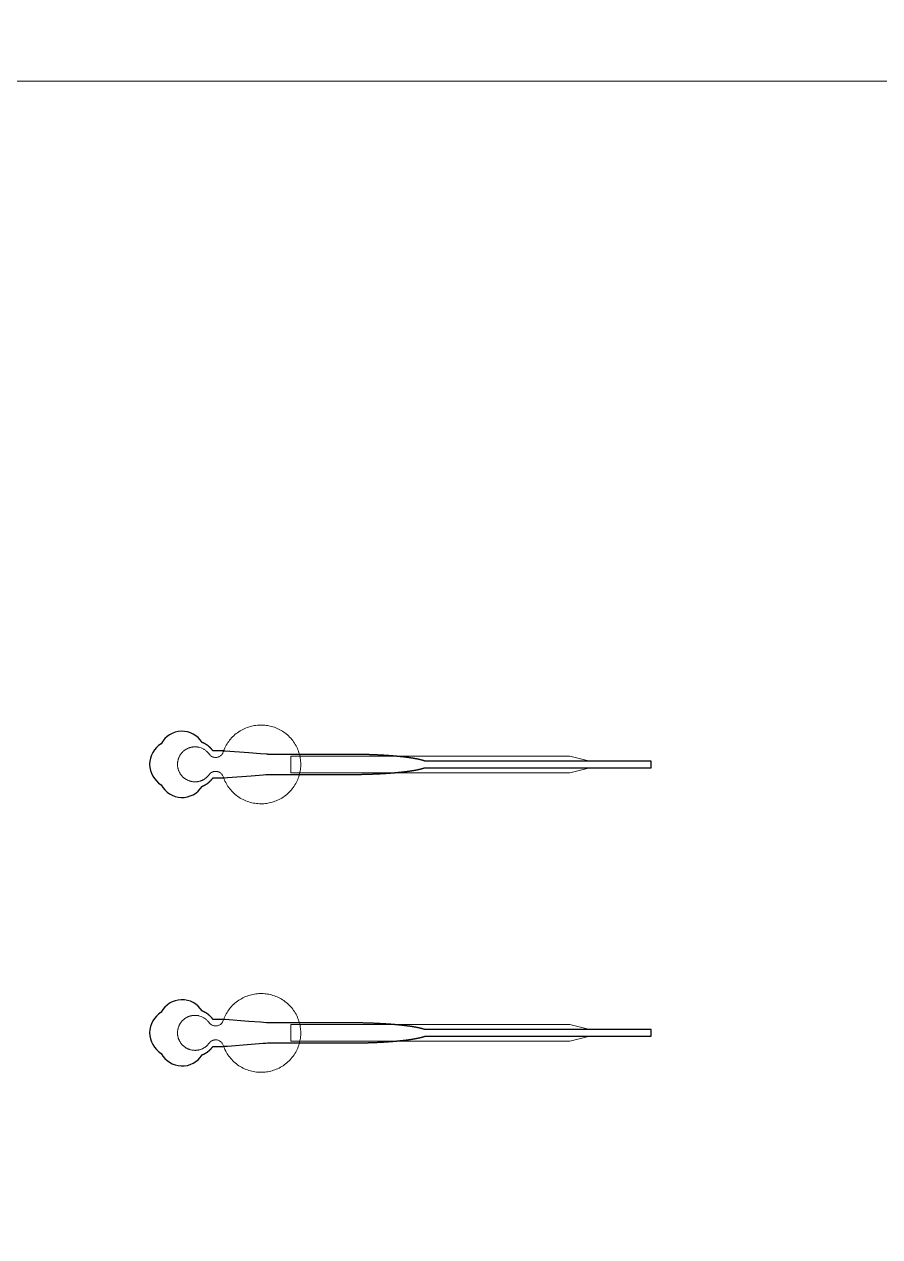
# Model space of a CAD drawing. Header units: inches. Extents: x -52997 to 52003, y -52254 to 52746.
# Drawn here: x -10919 to -4545, y 8292 to 17323 of the extents above; entities that cross this region are included whole.
import ezdxf

# ---------------------------------------------------------------- set-up
doc = ezdxf.new("R2010")
doc.units = ezdxf.units.IN
doc.header["$MEASUREMENT"] = 0
doc.layers.add('1', color=1, linetype='Continuous')
doc.layers.add('2', color=140, linetype='Continuous', lineweight=0)
doc.layers.add('3', color=90, linetype='Continuous', lineweight=0)

msp = doc.modelspace()

# ---------------------------------------------------------------- linework, layer by layer
at = {"layer": '1'}
for points in [[(-16283.4, -47485.7), (0, -47485.7), (16283.4, -47485.7, 5.999107)], [(-16250, -47285.7), (0, -47285.7), (16250, -47285.7, 5.986812)], [(-13685.8, -45485.7), (0, -45485.7), (13685.8, -45485.7, 6.794322)], [(-9594.4, 11646.4), (-9594, 11646.6), (-9593.2, 11646.9), (-9592.4, 11647.2), (-9591.5, 11647.6), (-9590.7, 11647.9), (-9589.8, 11648.2), (-9589, 11648.6), (-9588.1, 11649), (-9587.3, 11649.3), (-9586.4, 11649.7), (-9585.6, 11650.1), (-9584.7, 11650.5), (-9583.8, 11650.9), (-9583, 11651.3), (-9582.1, 11651.7), (-9581.3, 11652.1), (-9580.4, 11652.5), (-9579.6, 11652.9), (-9578.7, 11653.4), (-9577.8, 11653.8), (-9577, 11654.2), (-9576.1, 11654.7), (-9575.3, 11655.1), (-9574.4, 11655.6), (-9573.6, 11656.1), (-9572.7, 11656.5), (-9571.8, 11657), (-9571, 11657.5), (-9570.1, 11658), (-9569.3, 11658.5), (-9568.4, 11659), (-9567.6, 11659.5), (-9566.7, 11660), (-9565.9, 11660.5), (-9565, 11661), (-9564.2, 11661.6), (-9563.3, 11662.1), (-9562.5, 11662.7), (-9561.6, 11663.2), (-9560.8, 11663.8), (-9560, 11664.3), (-9559.1, 11664.9), (-9558.3, 11665.4), (-9557.4, 11666), (-9556.6, 11666.6), (-9555.8, 11667.2), (-9555, 11667.8), (-9554.1, 11668.4), (-9553.3, 11669), (-9552.5, 11669.6), (-9551.7, 11670.2), (-9550.9, 11670.8), (-9550.1, 11671.4), (-9549.2, 11672), (-9548.4, 11672.7), (-9547.6, 11673.3), (-9546.8, 11673.9), (-9546, 11674.6), (-9545.3, 11675.2), (-9544.5, 11675.9), (-9543.7, 11676.5), (-9542.9, 11677.2), (-9542.1, 11677.8), (-9541.4, 11678.5), (-9540.6, 11679.2), (-9539.8, 11679.9), (-9539.1, 11680.5), (-9538.3, 11681.2), (-9537.6, 11681.9), (-9536.8, 11682.6), (-9536.1, 11683.3), (-9535.3, 11684), (-9534.6, 11684.7), (-9533.9, 11685.4), (-9533.1, 11686.1), (-9532.4, 11686.8), (-9531.7, 11687.5), (-9531, 11688.3), (-9530.3, 11689), (-9529.6, 11689.7), (-9528.9, 11690.4), (-9528.2, 11691.2), (-9527.5, 11691.9), (-9526.8, 11692.6), (-9526.2, 11693.4), (-9525.5, 11694.1), (-9524.8, 11694.8), (-9524.2, 11695.6), (-9523.5, 11696.3), (-9522.9, 11697.1), (-9522.2, 11697.8), (-9521.6, 11698.6), (-9521, 11699.3), (-9520.4, 11700.1), (-9519.7, 11700.9), (-9519.1, 11701.6), (-9518.5, 11702.4), (-9517.9, 11703.1), (-9517.3, 11703.9), (-9516.8, 11704.7), (-9516.2, 11705.4), (-9515.6, 11706.2), (-9515, 11707), (-9514.5, 11707.7), (-9513.9, 11708.5), (-9513.4, 11709.3), (-9512.8, 11710), (-9469.3, 11710), (-9447.5, 11710), (-9436.6, 11710), (-9433.8, 11710), (-9432.5, 11710), (-9432.4, 11710), (-9432.4, 11710), (-9432.4, 11710), (-9432.4, 11710), (-9432.4, 11710.1), (-9432.3, 11710.1), (-9432, 11710.1), (-9431.3, 11710.1), (-9429.9, 11710.2), (-9427.1, 11710.5), (-9405, 11712.1), (-9228.4, 11725.7), (-9140.1, 11732.5), (-9118, 11734.2), (-9107, 11735), (-9106.6, 11735), (-9106.5, 11735), (-9106.5, 11735), (-9106.5, 11735), (-9106.4, 11735), (-9106, 11735), (-8845.5, 11735), (-8839.2, 11735), (-8826.6, 11735), (-8726.1, 11735), (-8525.1, 11735), (-8512.5, 11735), (-8506.3, 11735), (-8503.1, 11735), (-8501.5, 11735), (-8501.1, 11735), (-8501, 11735), (-8500.9, 11735), (-8500.8, 11735), (-8500.8, 11735), (-8500.8, 11735), (-8500.2, 11735), (-8495.6, 11735.1), (-8491, 11735.1), (-8486.4, 11735.1), (-8481.7, 11735.1), (-8477.1, 11735.1), (-8472.4, 11735.1), (-8467.8, 11735.2), (-8463.1, 11735.2), (-8458.4, 11735.2), (-8453.7, 11735.3), (-8449, 11735.3), (-8444.3, 11735.4), (-8439.5, 11735.4), (-8434.8, 11735.5), (-8430, 11735.6), (-8425.3, 11735.6), (-8420.5, 11735.7), (-8415.7, 11735.8), (-8411, 11735.9), (-8406.2, 11736), (-8401.4, 11736.1), (-8396.6, 11736.2), (-8391.8, 11736.3), (-8386.9, 11736.4), (-8382.1, 11736.5), (-8377.3, 11736.7), (-8372.5, 11736.8), (-8367.7, 11736.9), (-8362.8, 11737.1), (-8358, 11737.2), (-8353.2, 11737.4), (-8348.3, 11737.5), (-8343.5, 11737.7), (-8338.7, 11737.8), (-8333.8, 11738), (-8329, 11738.2), (-8324.2, 11738.4), (-8319.4, 11738.6), (-8314.5, 11738.8), (-8309.7, 11739), (-8304.9, 11739.2), (-8300.1, 11739.4), (-8295.3, 11739.6), (-8290.5, 11739.8), (-8285.7, 11740), (-8280.9, 11740.3), (-8276.1, 11740.5), (-8271.4, 11740.7), (-8266.6, 11741), (-8261.9, 11741.3), (-8257.1, 11741.5), (-8252.4, 11741.8), (-8247.7, 11742), (-8243, 11742.3), (-8238.3, 11742.6), (-8233.6, 11742.9), (-8228.9, 11743.2), (-8224.3, 11743.5), (-8219.6, 11743.8), (-8215, 11744.1), (-8210.4, 11744.4), (-8205.8, 11744.7), (-8201.2, 11745.1), (-8198.9, 11745.2), (-8196.7, 11745.4), (-8194.4, 11745.6), (-8192.1, 11745.7), (-8189.9, 11745.9), (-8187.6, 11746.1), (-8185.4, 11746.2), (-8183.1, 11746.4), (-8180.9, 11746.6), (-8178.6, 11746.8), (-8176.4, 11747), (-8174.2, 11747.1), (-8172, 11747.3), (-8169.8, 11747.5), (-8167.5, 11747.7), (-8165.3, 11747.9), (-8163.1, 11748.1), (-8160.9, 11748.2), (-8158.8, 11748.4), (-8156.6, 11748.6), (-8154.4, 11748.8), (-8152.2, 11749), (-8150.1, 11749.2), (-8147.9, 11749.4), (-8145.8, 11749.6), (-8143.6, 11749.8), (-8141.5, 11750), (-8139.4, 11750.2), (-8137.2, 11750.4), (-8135.1, 11750.6), (-8133, 11750.8), (-8130.9, 11751), (-8128.8, 11751.2), (-8126.7, 11751.4), (-8124.6, 11751.6), (-8122.5, 11751.8), (-8120.5, 11752), (-8118.4, 11752.3), (-8116.4, 11752.5), (-8114.3, 11752.7), (-8112.3, 11752.9), (-8110.2, 11753.1), (-8108.2, 11753.3), (-8106.2, 11753.6), (-8104.2, 11753.8), (-8102.2, 11754), (-8100.2, 11754.2), (-8098.2, 11754.4), (-8096.2, 11754.7), (-8094.2, 11754.9), (-8092.3, 11755.1), (-8090.3, 11755.3), (-8088.4, 11755.6), (-8086.4, 11755.8), (-8084.5, 11756), (-8082.6, 11756.3), (-8080.6, 11756.5), (-8078.7, 11756.7), (-8076.8, 11757), (-8074.9, 11757.2), (-8073.1, 11757.5), (-8071.2, 11757.7), (-8069.3, 11757.9), (-8067.5, 11758.2), (-8065.6, 11758.4), (-8063.8, 11758.7), (-8062, 11758.9), (-8060.1, 11759.1), (-8058.3, 11759.4), (-8056.5, 11759.6), (-8054.7, 11759.9), (-8052.9, 11760.1), (-8051.2, 11760.4), (-8049.4, 11760.6), (-8047.6, 11760.9), (-8045.9, 11761.1), (-8044.1, 11761.4), (-8042.4, 11761.7), (-8040.7, 11761.9), (-8039, 11762.2), (-8037.3, 11762.4), (-8035.6, 11762.7), (-8033.9, 11762.9), (-8032.2, 11763.2), (-8030.6, 11763.5), (-8028.9, 11763.7), (-8027.3, 11764), (-8025.6, 11764.2), (-8024, 11764.5), (-8022.4, 11764.8), (-8020.8, 11765), (-8019.2, 11765.3), (-8017.6, 11765.6), (-8016.1, 11765.8), (-8014.5, 11766.1), (-8012.9, 11766.4), (-8011.4, 11766.7), (-8009.9, 11766.9), (-8008.3, 11767.2), (-8006.8, 11767.5), (-8005.3, 11767.7), (-8003.8, 11768), (-8002.4, 11768.3), (-8000.9, 11768.6), (-7999.4, 11768.8), (-7998, 11769.1), (-7996.5, 11769.4), (-7995.1, 11769.7), (-7993.7, 11770), (-7992.3, 11770.2), (-7990.9, 11770.5), (-7989.5, 11770.8), (-7988.1, 11771.1), (-7986.8, 11771.4), (-7985.4, 11771.6), (-7984.1, 11771.9), (-7982.7, 11772.2), (-7981.4, 11772.5), (-7980.1, 11772.8), (-7978.8, 11773.1), (-7977.5, 11773.4), (-7976.2, 11773.6), (-7974.9, 11773.9), (-7973.7, 11774.2), (-7972.4, 11774.5), (-7971.2, 11774.8), (-7970, 11775.1), (-7968.8, 11775.4), (-7967.6, 11775.7), (-7966.4, 11776), (-7965.2, 11776.2), (-7964, 11776.5), (-7962.9, 11776.8), (-7961.7, 11777.1), (-7960.6, 11777.4), (-7959.4, 11777.7), (-7958.3, 11778), (-7957.2, 11778.3), (-7956.1, 11778.6), (-7955, 11778.9), (-7954, 11779.2), (-7952.9, 11779.5), (-7951.9, 11779.8), (-7950.8, 11780.1), (-7949.8, 11780.4), (-7948.8, 11780.7), (-7947.8, 11781), (-7946.8, 11781.2), (-7945.8, 11781.5), (-7944.8, 11781.8), (-7943.9, 11782.1), (-7942.9, 11782.4), (-7942, 11782.7), (-7941, 11783), (-7940.1, 11783.3), (-7939.2, 11783.6), (-7938.3, 11783.9), (-7937.4, 11784.2), (-7936.6, 11784.5), (-7935.2, 11785), (-6249.5, 11784.8), (-6249.5, 11835), (-7935.1, 11835), (-7935.4, 11835.1), (-7936.2, 11835.4), (-7937.1, 11835.8), (-7938, 11836.1), (-7938.9, 11836.4), (-7939.8, 11836.7), (-7940.7, 11837), (-7941.6, 11837.3), (-7942.6, 11837.6), (-7943.5, 11837.8), (-7944.5, 11838.1), (-7945.4, 11838.4), (-7946.4, 11838.7), (-7947.4, 11839), (-7948.4, 11839.3), (-7949.4, 11839.6), (-7950.5, 11839.9), (-7951.5, 11840.2), (-7952.6, 11840.5), (-7953.6, 11840.8), (-7954.7, 11841.1), (-7955.8, 11841.4), (-7956.9, 11841.7), (-7958, 11842), (-7959.1, 11842.3), (-7960.2, 11842.6), (-7961.4, 11842.9), (-7962.5, 11843.2), (-7963.7, 11843.5), (-7964.8, 11843.8), (-7966, 11844.1), (-7967.2, 11844.4), (-7968.4, 11844.6), (-7969.6, 11844.9), (-7970.8, 11845.2), (-7972.1, 11845.5), (-7973.3, 11845.8), (-7974.6, 11846.1), (-7975.9, 11846.4), (-7977.1, 11846.7), (-7978.4, 11847), (-7979.7, 11847.2), (-7981, 11847.5), (-7982.4, 11847.8), (-7983.7, 11848.1), (-7985, 11848.4), (-7986.4, 11848.7), (-7987.8, 11848.9), (-7989.1, 11849.2), (-7990.5, 11849.5), (-7991.9, 11849.8), (-7993.3, 11850.1), (-7994.8, 11850.3), (-7996.2, 11850.6), (-7997.6, 11850.9), (-7999.1, 11851.2), (-8000.5, 11851.5), (-8002, 11851.7), (-8003.5, 11852), (-8005, 11852.3), (-8006.5, 11852.6), (-8008, 11852.8), (-8009.5, 11853.1), (-8011, 11853.4), (-8012.6, 11853.7), (-8014.1, 11853.9), (-8015.7, 11854.2), (-8017.3, 11854.5), (-8018.9, 11854.7), (-8020.5, 11855), (-8022.1, 11855.3), (-8023.7, 11855.5), (-8025.3, 11855.8), (-8026.9, 11856.1), (-8028.6, 11856.3), (-8030.2, 11856.6), (-8031.9, 11856.8), (-8033.6, 11857.1), (-8035.2, 11857.4), (-8036.9, 11857.6), (-8038.6, 11857.9), (-8040.3, 11858.1), (-8042.1, 11858.4), (-8043.8, 11858.6), (-8045.5, 11858.9), (-8047.3, 11859.2), (-8049, 11859.4), (-8050.8, 11859.7), (-8052.6, 11859.9), (-8054.4, 11860.2), (-8056.1, 11860.4), (-8057.9, 11860.7), (-8059.8, 11860.9), (-8061.6, 11861.1), (-8063.4, 11861.4), (-8065.2, 11861.6), (-8067.1, 11861.9), (-8068.9, 11862.1), (-8070.8, 11862.4), (-8072.7, 11862.6), (-8074.6, 11862.8), (-8076.5, 11863.1), (-8078.3, 11863.3), (-8080.3, 11863.5), (-8082.2, 11863.8), (-8084.1, 11864), (-8086, 11864.2), (-8088, 11864.5), (-8089.9, 11864.7), (-8091.9, 11864.9), (-8093.8, 11865.2), (-8095.8, 11865.4), (-8097.8, 11865.6), (-8099.8, 11865.8), (-8101.8, 11866.1), (-8103.8, 11866.3), (-8105.8, 11866.5), (-8107.8, 11866.7), (-8109.8, 11866.9), (-8111.8, 11867.2), (-8113.9, 11867.4), (-8115.9, 11867.6), (-8118, 11867.8), (-8120, 11868), (-8122.1, 11868.2), (-8124.2, 11868.4), (-8126.3, 11868.6), (-8128.3, 11868.9), (-8130.4, 11869.1), (-8132.5, 11869.3), (-8134.6, 11869.5), (-8136.8, 11869.7), (-8138.9, 11869.9), (-8141, 11870.1), (-8143.1, 11870.3), (-8145.3, 11870.5), (-8147.4, 11870.7), (-8149.6, 11870.9), (-8151.7, 11871.1), (-8153.9, 11871.2), (-8156.1, 11871.4), (-8158.2, 11871.6), (-8160.4, 11871.8), (-8162.6, 11872), (-8164.8, 11872.2), (-8167, 11872.4), (-8169.2, 11872.6), (-8171.4, 11872.7), (-8173.6, 11872.9), (-8175.9, 11873.1), (-8178.1, 11873.3), (-8180.3, 11873.5), (-8182.5, 11873.6), (-8184.8, 11873.8), (-8187, 11874), (-8189.3, 11874.2), (-8191.5, 11874.3), (-8193.8, 11874.5), (-8196.1, 11874.7), (-8198.3, 11874.8), (-8202.9, 11875.2), (-8207.4, 11875.5), (-8212, 11875.8), (-8216.6, 11876.1), (-8221.2, 11876.4), (-8225.9, 11876.7), (-8230.5, 11877), (-8235.2, 11877.3), (-8239.9, 11877.6), (-8244.5, 11877.9), (-8249.2, 11878.1), (-8253.9, 11878.4), (-8258.7, 11878.7), (-8263.4, 11878.9), (-8268.1, 11879.2), (-8272.9, 11879.4), (-8277.6, 11879.7), (-8282.4, 11879.9), (-8287.2, 11880.1), (-8291.9, 11880.4), (-8296.7, 11880.6), (-8301.5, 11880.8), (-8306.3, 11881), (-8311.1, 11881.2), (-8315.9, 11881.4), (-8320.7, 11881.6), (-8325.5, 11881.8), (-8330.3, 11882), (-8335.1, 11882.1), (-8339.9, 11882.3), (-8344.7, 11882.5), (-8349.5, 11882.6), (-8354.3, 11882.8), (-8359.2, 11882.9), (-8364, 11883.1), (-8368.8, 11883.2), (-8373.6, 11883.3), (-8378.4, 11883.5), (-8383.2, 11883.6), (-8387.9, 11883.7), (-8392.7, 11883.8), (-8397.5, 11883.9), (-8402.3, 11884), (-8407, 11884.1), (-8411.8, 11884.2), (-8416.6, 11884.3), (-8421.3, 11884.4), (-8426, 11884.5), (-8430.8, 11884.5), (-8435.5, 11884.6), (-8440.2, 11884.7), (-8444.9, 11884.7), (-8449.6, 11884.8), (-8454.3, 11884.8), (-8458.9, 11884.9), (-8463.6, 11884.9), (-8468.2, 11884.9), (-8472.9, 11885), (-8477.5, 11885), (-8482.1, 11885), (-8486.7, 11885), (-8489, 11885), (-8489.6, 11885), (-8489.9, 11885), (-8490, 11885), (-8490.2, 11885), (-8491.8, 11885), (-8498.2, 11885), (-8510.9, 11885), (-8561.9, 11885), (-8765.8, 11885), (-8816.8, 11885), (-8842.3, 11885), (-8848.7, 11885), (-8850.3, 11885), (-9106.1, 11885), (-9106.5, 11885), (-9106.5, 11885), (-9106.5, 11885), (-9106.6, 11885), (-9106.7, 11885), (-9107, 11885.1), (-9108.4, 11885.2), (-9113.9, 11885.6), (-9158.1, 11889), (-9246.4, 11895.8), (-9423, 11909.3), (-9428.6, 11909.8), (-9431.3, 11910), (-9432, 11910), (-9432.3, 11910), (-9432.4, 11910), (-9432.4, 11910), (-9432.4, 11910), (-9432.4, 11910), (-9432.4, 11910), (-9432.5, 11910), (-9432.8, 11910), (-9435.6, 11910), (-9441, 11910), (-9451.9, 11910), (-9473.7, 11910), (-9495.5, 11910), (-9506.4, 11910), (-9511.8, 11910), (-9512.5, 11910), (-9512.7, 11910), (-9512.8, 11910), (-9512.8, 11910), (-9512.8, 11910), (-9512.8, 11910), (-9512.9, 11910.1), (-9513.2, 11910.6), (-9514, 11911.8), (-9514.9, 11912.9), (-9515.7, 11914), (-9516.5, 11915.1), (-9517.4, 11916.2), (-9518.2, 11917.4), (-9519.1, 11918.5), (-9520, 11919.6), (-9520.9, 11920.7), (-9521.8, 11921.8), (-9522.7, 11922.9), (-9523.7, 11924), (-9524.6, 11925.1), (-9525.6, 11926.2), (-9526.6, 11927.3), (-9527.6, 11928.3), (-9528.6, 11929.4), (-9529.6, 11930.5), (-9530.6, 11931.6), (-9531.6, 11932.6), (-9532.7, 11933.7), (-9533.8, 11934.7), (-9534.8, 11935.8), (-9535.9, 11936.8), (-9537, 11937.8), (-9538.1, 11938.9), (-9539.3, 11939.9), (-9540.4, 11940.9), (-9541.5, 11941.9), (-9542.7, 11942.9), (-9543.9, 11943.9), (-9545, 11944.9), (-9546.2, 11945.8), (-9547.4, 11946.8), (-9548.6, 11947.7), (-9549.8, 11948.7), (-9551.1, 11949.6), (-9552.3, 11950.6), (-9553.6, 11951.5), (-9554.8, 11952.4), (-9556.1, 11953.3), (-9557.4, 11954.2), (-9558.7, 11955.1), (-9560, 11955.9), (-9561.3, 11956.8), (-9562.6, 11957.6), (-9563.9, 11958.5), (-9565.2, 11959.3), (-9566.6, 11960.1), (-9567.9, 11960.9), (-9569.2, 11961.7), (-9570.6, 11962.5), (-9572, 11963.2), (-9573.3, 11964), (-9574.7, 11964.7), (-9576.1, 11965.5), (-9577.5, 11966.2), (-9578.9, 11966.9), (-9580.3, 11967.6), (-9581.7, 11968.2), (-9583.1, 11968.9), (-9584.5, 11969.6), (-9585.9, 11970.2), (-9587.3, 11970.8), (-9588.8, 11971.4), (-9590.2, 11972), (-9591.6, 11972.6), (-9593.1, 11973.2), (-9594.3, 11973.6, 0.576044), (-9898.9, 11964.3, 0.560065), (-9898.9, 11657.8, 0.578435)], [(-9594.4, 9646.4), (-9594, 9646.6), (-9593.2, 9646.9), (-9592.4, 9647.2), (-9591.5, 9647.6), (-9590.7, 9647.9), (-9589.8, 9648.2), (-9589, 9648.6), (-9588.1, 9649), (-9587.3, 9649.3), (-9586.4, 9649.7), (-9585.6, 9650.1), (-9584.7, 9650.5), (-9583.8, 9650.9), (-9583, 9651.3), (-9582.1, 9651.7), (-9581.3, 9652.1), (-9580.4, 9652.5), (-9579.6, 9652.9), (-9578.7, 9653.4), (-9577.8, 9653.8), (-9577, 9654.2), (-9576.1, 9654.7), (-9575.3, 9655.1), (-9574.4, 9655.6), (-9573.6, 9656.1), (-9572.7, 9656.5), (-9571.8, 9657), (-9571, 9657.5), (-9570.1, 9658), (-9569.3, 9658.5), (-9568.4, 9659), (-9567.6, 9659.5), (-9566.7, 9660), (-9565.9, 9660.5), (-9565, 9661), (-9564.2, 9661.6), (-9563.3, 9662.1), (-9562.5, 9662.7), (-9561.6, 9663.2), (-9560.8, 9663.8), (-9560, 9664.3), (-9559.1, 9664.9), (-9558.3, 9665.4), (-9557.4, 9666), (-9556.6, 9666.6), (-9555.8, 9667.2), (-9555, 9667.8), (-9554.1, 9668.4), (-9553.3, 9669), (-9552.5, 9669.6), (-9551.7, 9670.2), (-9550.9, 9670.8), (-9550.1, 9671.4), (-9549.2, 9672), (-9548.4, 9672.7), (-9547.6, 9673.3), (-9546.8, 9673.9), (-9546, 9674.6), (-9545.3, 9675.2), (-9544.5, 9675.9), (-9543.7, 9676.5), (-9542.9, 9677.2), (-9542.1, 9677.8), (-9541.4, 9678.5), (-9540.6, 9679.2), (-9539.8, 9679.9), (-9539.1, 9680.5), (-9538.3, 9681.2), (-9537.6, 9681.9), (-9536.8, 9682.6), (-9536.1, 9683.3), (-9535.3, 9684), (-9534.6, 9684.7), (-9533.9, 9685.4), (-9533.1, 9686.1), (-9532.4, 9686.8), (-9531.7, 9687.5), (-9531, 9688.3), (-9530.3, 9689), (-9529.6, 9689.7), (-9528.9, 9690.4), (-9528.2, 9691.2), (-9527.5, 9691.9), (-9526.8, 9692.6), (-9526.2, 9693.4), (-9525.5, 9694.1), (-9524.8, 9694.8), (-9524.2, 9695.6), (-9523.5, 9696.3), (-9522.9, 9697.1), (-9522.2, 9697.8), (-9521.6, 9698.6), (-9521, 9699.3), (-9520.4, 9700.1), (-9519.7, 9700.9), (-9519.1, 9701.6), (-9518.5, 9702.4), (-9517.9, 9703.1), (-9517.3, 9703.9), (-9516.8, 9704.7), (-9516.2, 9705.4), (-9515.6, 9706.2), (-9515, 9707), (-9514.5, 9707.7), (-9513.9, 9708.5), (-9513.4, 9709.3), (-9512.8, 9710), (-9469.3, 9710), (-9447.5, 9710), (-9436.6, 9710), (-9433.8, 9710), (-9432.5, 9710), (-9432.4, 9710), (-9432.4, 9710), (-9432.4, 9710), (-9432.4, 9710), (-9432.4, 9710.1), (-9432.3, 9710.1), (-9432, 9710.1), (-9431.3, 9710.1), (-9429.9, 9710.2), (-9427.1, 9710.5), (-9405, 9712.1), (-9228.4, 9725.7), (-9140.1, 9732.5), (-9118, 9734.2), (-9107, 9735), (-9106.6, 9735), (-9106.5, 9735), (-9106.5, 9735), (-9106.5, 9735), (-9106.4, 9735), (-9106, 9735), (-8845.5, 9735), (-8839.2, 9735), (-8826.6, 9735), (-8726.1, 9735), (-8525.1, 9735), (-8512.5, 9735), (-8506.3, 9735), (-8503.1, 9735), (-8501.5, 9735), (-8501.1, 9735), (-8501, 9735), (-8500.9, 9735), (-8500.8, 9735), (-8500.8, 9735), (-8500.8, 9735), (-8500.2, 9735), (-8495.6, 9735.1), (-8491, 9735.1), (-8486.4, 9735.1), (-8481.7, 9735.1), (-8477.1, 9735.1), (-8472.4, 9735.1), (-8467.8, 9735.2), (-8463.1, 9735.2), (-8458.4, 9735.2), (-8453.7, 9735.3), (-8449, 9735.3), (-8444.3, 9735.4), (-8439.5, 9735.4), (-8434.8, 9735.5), (-8430, 9735.6), (-8425.3, 9735.6), (-8420.5, 9735.7), (-8415.7, 9735.8), (-8411, 9735.9), (-8406.2, 9736), (-8401.4, 9736.1), (-8396.6, 9736.2), (-8391.8, 9736.3), (-8386.9, 9736.4), (-8382.1, 9736.5), (-8377.3, 9736.7), (-8372.5, 9736.8), (-8367.7, 9736.9), (-8362.8, 9737.1), (-8358, 9737.2), (-8353.2, 9737.4), (-8348.3, 9737.5), (-8343.5, 9737.7), (-8338.7, 9737.8), (-8333.8, 9738), (-8329, 9738.2), (-8324.2, 9738.4), (-8319.4, 9738.6), (-8314.5, 9738.8), (-8309.7, 9739), (-8304.9, 9739.2), (-8300.1, 9739.4), (-8295.3, 9739.6), (-8290.5, 9739.8), (-8285.7, 9740), (-8280.9, 9740.3), (-8276.1, 9740.5), (-8271.4, 9740.7), (-8266.6, 9741), (-8261.9, 9741.3), (-8257.1, 9741.5), (-8252.4, 9741.8), (-8247.7, 9742), (-8243, 9742.3), (-8238.3, 9742.6), (-8233.6, 9742.9), (-8228.9, 9743.2), (-8224.3, 9743.5), (-8219.6, 9743.8), (-8215, 9744.1), (-8210.4, 9744.4), (-8205.8, 9744.7), (-8201.2, 9745.1), (-8198.9, 9745.2), (-8196.7, 9745.4), (-8194.4, 9745.6), (-8192.1, 9745.7), (-8189.9, 9745.9), (-8187.6, 9746.1), (-8185.4, 9746.2), (-8183.1, 9746.4), (-8180.9, 9746.6), (-8178.6, 9746.8), (-8176.4, 9747), (-8174.2, 9747.1), (-8172, 9747.3), (-8169.8, 9747.5), (-8167.5, 9747.7), (-8165.3, 9747.9), (-8163.1, 9748.1), (-8160.9, 9748.2), (-8158.8, 9748.4), (-8156.6, 9748.6), (-8154.4, 9748.8), (-8152.2, 9749), (-8150.1, 9749.2), (-8147.9, 9749.4), (-8145.8, 9749.6), (-8143.6, 9749.8), (-8141.5, 9750), (-8139.4, 9750.2), (-8137.2, 9750.4), (-8135.1, 9750.6), (-8133, 9750.8), (-8130.9, 9751), (-8128.8, 9751.2), (-8126.7, 9751.4), (-8124.6, 9751.6), (-8122.5, 9751.8), (-8120.5, 9752), (-8118.4, 9752.3), (-8116.4, 9752.5), (-8114.3, 9752.7), (-8112.3, 9752.9), (-8110.2, 9753.1), (-8108.2, 9753.3), (-8106.2, 9753.6), (-8104.2, 9753.8), (-8102.2, 9754), (-8100.2, 9754.2), (-8098.2, 9754.4), (-8096.2, 9754.7), (-8094.2, 9754.9), (-8092.3, 9755.1), (-8090.3, 9755.3), (-8088.4, 9755.6), (-8086.4, 9755.8), (-8084.5, 9756), (-8082.6, 9756.3), (-8080.6, 9756.5), (-8078.7, 9756.7), (-8076.8, 9757), (-8074.9, 9757.2), (-8073.1, 9757.5), (-8071.2, 9757.7), (-8069.3, 9757.9), (-8067.5, 9758.2), (-8065.6, 9758.4), (-8063.8, 9758.7), (-8062, 9758.9), (-8060.1, 9759.1), (-8058.3, 9759.4), (-8056.5, 9759.6), (-8054.7, 9759.9), (-8052.9, 9760.1), (-8051.2, 9760.4), (-8049.4, 9760.6), (-8047.6, 9760.9), (-8045.9, 9761.1), (-8044.1, 9761.4), (-8042.4, 9761.7), (-8040.7, 9761.9), (-8039, 9762.2), (-8037.3, 9762.4), (-8035.6, 9762.7), (-8033.9, 9762.9), (-8032.2, 9763.2), (-8030.6, 9763.5), (-8028.9, 9763.7), (-8027.3, 9764), (-8025.6, 9764.2), (-8024, 9764.5), (-8022.4, 9764.8), (-8020.8, 9765), (-8019.2, 9765.3), (-8017.6, 9765.6), (-8016.1, 9765.8), (-8014.5, 9766.1), (-8012.9, 9766.4), (-8011.4, 9766.7), (-8009.9, 9766.9), (-8008.3, 9767.2), (-8006.8, 9767.5), (-8005.3, 9767.7), (-8003.8, 9768), (-8002.4, 9768.3), (-8000.9, 9768.6), (-7999.4, 9768.8), (-7998, 9769.1), (-7996.5, 9769.4), (-7995.1, 9769.7), (-7993.7, 9770), (-7992.3, 9770.2), (-7990.9, 9770.5), (-7989.5, 9770.8), (-7988.1, 9771.1), (-7986.8, 9771.4), (-7985.4, 9771.6), (-7984.1, 9771.9), (-7982.7, 9772.2), (-7981.4, 9772.5), (-7980.1, 9772.8), (-7978.8, 9773.1), (-7977.5, 9773.4), (-7976.2, 9773.6), (-7974.9, 9773.9), (-7973.7, 9774.2), (-7972.4, 9774.5), (-7971.2, 9774.8), (-7970, 9775.1), (-7968.8, 9775.4), (-7967.6, 9775.7), (-7966.4, 9776), (-7965.2, 9776.2), (-7964, 9776.5), (-7962.9, 9776.8), (-7961.7, 9777.1), (-7960.6, 9777.4), (-7959.4, 9777.7), (-7958.3, 9778), (-7957.2, 9778.3), (-7956.1, 9778.6), (-7955, 9778.9), (-7954, 9779.2), (-7952.9, 9779.5), (-7951.9, 9779.8), (-7950.8, 9780.1), (-7949.8, 9780.4), (-7948.8, 9780.7), (-7947.8, 9781), (-7946.8, 9781.2), (-7945.8, 9781.5), (-7944.8, 9781.8), (-7943.9, 9782.1), (-7942.9, 9782.4), (-7942, 9782.7), (-7941, 9783), (-7940.1, 9783.3), (-7939.2, 9783.6), (-7938.3, 9783.9), (-7937.4, 9784.2), (-7936.6, 9784.5), (-7935.2, 9785), (-6249.5, 9784.8), (-6249.5, 9835), (-7935.1, 9835), (-7935.4, 9835.1), (-7936.2, 9835.4), (-7937.1, 9835.8), (-7938, 9836.1), (-7938.9, 9836.4), (-7939.8, 9836.7), (-7940.7, 9837), (-7941.6, 9837.3), (-7942.6, 9837.6), (-7943.5, 9837.8), (-7944.5, 9838.1), (-7945.4, 9838.4), (-7946.4, 9838.7), (-7947.4, 9839), (-7948.4, 9839.3), (-7949.4, 9839.6), (-7950.5, 9839.9), (-7951.5, 9840.2), (-7952.6, 9840.5), (-7953.6, 9840.8), (-7954.7, 9841.1), (-7955.8, 9841.4), (-7956.9, 9841.7), (-7958, 9842), (-7959.1, 9842.3), (-7960.2, 9842.6), (-7961.4, 9842.9), (-7962.5, 9843.2), (-7963.7, 9843.5), (-7964.8, 9843.8), (-7966, 9844.1), (-7967.2, 9844.4), (-7968.4, 9844.6), (-7969.6, 9844.9), (-7970.8, 9845.2), (-7972.1, 9845.5), (-7973.3, 9845.8), (-7974.6, 9846.1), (-7975.9, 9846.4), (-7977.1, 9846.7), (-7978.4, 9847), (-7979.7, 9847.2), (-7981, 9847.5), (-7982.4, 9847.8), (-7983.7, 9848.1), (-7985, 9848.4), (-7986.4, 9848.7), (-7987.8, 9848.9), (-7989.1, 9849.2), (-7990.5, 9849.5), (-7991.9, 9849.8), (-7993.3, 9850.1), (-7994.8, 9850.3), (-7996.2, 9850.6), (-7997.6, 9850.9), (-7999.1, 9851.2), (-8000.5, 9851.5), (-8002, 9851.7), (-8003.5, 9852), (-8005, 9852.3), (-8006.5, 9852.6), (-8008, 9852.8), (-8009.5, 9853.1), (-8011, 9853.4), (-8012.6, 9853.7), (-8014.1, 9853.9), (-8015.7, 9854.2), (-8017.3, 9854.5), (-8018.9, 9854.7), (-8020.5, 9855), (-8022.1, 9855.3), (-8023.7, 9855.5), (-8025.3, 9855.8), (-8026.9, 9856.1), (-8028.6, 9856.3), (-8030.2, 9856.6), (-8031.9, 9856.8), (-8033.6, 9857.1), (-8035.2, 9857.4), (-8036.9, 9857.6), (-8038.6, 9857.9), (-8040.3, 9858.1), (-8042.1, 9858.4), (-8043.8, 9858.6), (-8045.5, 9858.9), (-8047.3, 9859.2), (-8049, 9859.4), (-8050.8, 9859.7), (-8052.6, 9859.9), (-8054.4, 9860.2), (-8056.1, 9860.4), (-8057.9, 9860.7), (-8059.8, 9860.9), (-8061.6, 9861.1), (-8063.4, 9861.4), (-8065.2, 9861.6), (-8067.1, 9861.9), (-8068.9, 9862.1), (-8070.8, 9862.4), (-8072.7, 9862.6), (-8074.6, 9862.8), (-8076.5, 9863.1), (-8078.3, 9863.3), (-8080.3, 9863.5), (-8082.2, 9863.8), (-8084.1, 9864), (-8086, 9864.2), (-8088, 9864.5), (-8089.9, 9864.7), (-8091.9, 9864.9), (-8093.8, 9865.2), (-8095.8, 9865.4), (-8097.8, 9865.6), (-8099.8, 9865.8), (-8101.8, 9866.1), (-8103.8, 9866.3), (-8105.8, 9866.5), (-8107.8, 9866.7), (-8109.8, 9866.9), (-8111.8, 9867.2), (-8113.9, 9867.4), (-8115.9, 9867.6), (-8118, 9867.8), (-8120, 9868), (-8122.1, 9868.2), (-8124.2, 9868.4), (-8126.3, 9868.6), (-8128.3, 9868.9), (-8130.4, 9869.1), (-8132.5, 9869.3), (-8134.6, 9869.5), (-8136.8, 9869.7), (-8138.9, 9869.9), (-8141, 9870.1), (-8143.1, 9870.3), (-8145.3, 9870.5), (-8147.4, 9870.7), (-8149.6, 9870.9), (-8151.7, 9871.1), (-8153.9, 9871.2), (-8156.1, 9871.4), (-8158.2, 9871.6), (-8160.4, 9871.8), (-8162.6, 9872), (-8164.8, 9872.2), (-8167, 9872.4), (-8169.2, 9872.6), (-8171.4, 9872.7), (-8173.6, 9872.9), (-8175.9, 9873.1), (-8178.1, 9873.3), (-8180.3, 9873.5), (-8182.5, 9873.6), (-8184.8, 9873.8), (-8187, 9874), (-8189.3, 9874.2), (-8191.5, 9874.3), (-8193.8, 9874.5), (-8196.1, 9874.7), (-8198.3, 9874.8), (-8202.9, 9875.2), (-8207.4, 9875.5), (-8212, 9875.8), (-8216.6, 9876.1), (-8221.2, 9876.4), (-8225.9, 9876.7), (-8230.5, 9877), (-8235.2, 9877.3), (-8239.9, 9877.6), (-8244.5, 9877.9), (-8249.2, 9878.1), (-8253.9, 9878.4), (-8258.7, 9878.7), (-8263.4, 9878.9), (-8268.1, 9879.2), (-8272.9, 9879.4), (-8277.6, 9879.7), (-8282.4, 9879.9), (-8287.2, 9880.1), (-8291.9, 9880.4), (-8296.7, 9880.6), (-8301.5, 9880.8), (-8306.3, 9881), (-8311.1, 9881.2), (-8315.9, 9881.4), (-8320.7, 9881.6), (-8325.5, 9881.8), (-8330.3, 9882), (-8335.1, 9882.1), (-8339.9, 9882.3), (-8344.7, 9882.5), (-8349.5, 9882.6), (-8354.3, 9882.8), (-8359.2, 9882.9), (-8364, 9883.1), (-8368.8, 9883.2), (-8373.6, 9883.3), (-8378.4, 9883.5), (-8383.2, 9883.6), (-8387.9, 9883.7), (-8392.7, 9883.8), (-8397.5, 9883.9), (-8402.3, 9884), (-8407, 9884.1), (-8411.8, 9884.2), (-8416.6, 9884.3), (-8421.3, 9884.4), (-8426, 9884.5), (-8430.8, 9884.5), (-8435.5, 9884.6), (-8440.2, 9884.7), (-8444.9, 9884.7), (-8449.6, 9884.8), (-8454.3, 9884.8), (-8458.9, 9884.9), (-8463.6, 9884.9), (-8468.2, 9884.9), (-8472.9, 9885), (-8477.5, 9885), (-8482.1, 9885), (-8486.7, 9885), (-8489, 9885), (-8489.6, 9885), (-8489.9, 9885), (-8490, 9885), (-8490.2, 9885), (-8491.8, 9885), (-8498.2, 9885), (-8510.9, 9885), (-8561.9, 9885), (-8765.8, 9885), (-8816.8, 9885), (-8842.3, 9885), (-8848.7, 9885), (-8850.3, 9885), (-9106.1, 9885), (-9106.5, 9885), (-9106.5, 9885), (-9106.5, 9885), (-9106.6, 9885), (-9106.7, 9885), (-9107, 9885.1), (-9108.4, 9885.2), (-9113.9, 9885.6), (-9158.1, 9889), (-9246.4, 9895.8), (-9423, 9909.3), (-9428.6, 9909.8), (-9431.3, 9910), (-9432, 9910), (-9432.3, 9910), (-9432.4, 9910), (-9432.4, 9910), (-9432.4, 9910), (-9432.4, 9910), (-9432.4, 9910), (-9432.5, 9910), (-9432.8, 9910), (-9435.6, 9910), (-9441, 9910), (-9451.9, 9910), (-9473.7, 9910), (-9495.5, 9910), (-9506.4, 9910), (-9511.8, 9910), (-9512.5, 9910), (-9512.7, 9910), (-9512.8, 9910), (-9512.8, 9910), (-9512.8, 9910), (-9512.8, 9910), (-9512.9, 9910.1), (-9513.2, 9910.6), (-9514, 9911.8), (-9514.9, 9912.9), (-9515.7, 9914), (-9516.5, 9915.1), (-9517.4, 9916.2), (-9518.2, 9917.4), (-9519.1, 9918.5), (-9520, 9919.6), (-9520.9, 9920.7), (-9521.8, 9921.8), (-9522.7, 9922.9), (-9523.7, 9924), (-9524.6, 9925.1), (-9525.6, 9926.2), (-9526.6, 9927.3), (-9527.6, 9928.3), (-9528.6, 9929.4), (-9529.6, 9930.5), (-9530.6, 9931.6), (-9531.6, 9932.6), (-9532.7, 9933.7), (-9533.8, 9934.7), (-9534.8, 9935.8), (-9535.9, 9936.8), (-9537, 9937.8), (-9538.1, 9938.9), (-9539.3, 9939.9), (-9540.4, 9940.9), (-9541.5, 9941.9), (-9542.7, 9942.9), (-9543.9, 9943.9), (-9545, 9944.9), (-9546.2, 9945.8), (-9547.4, 9946.8), (-9548.6, 9947.7), (-9549.8, 9948.7), (-9551.1, 9949.6), (-9552.3, 9950.6), (-9553.6, 9951.5), (-9554.8, 9952.4), (-9556.1, 9953.3), (-9557.4, 9954.2), (-9558.7, 9955.1), (-9560, 9955.9), (-9561.3, 9956.8), (-9562.6, 9957.6), (-9563.9, 9958.5), (-9565.2, 9959.3), (-9566.6, 9960.1), (-9567.9, 9960.9), (-9569.2, 9961.7), (-9570.6, 9962.5), (-9572, 9963.2), (-9573.3, 9964), (-9574.7, 9964.7), (-9576.1, 9965.5), (-9577.5, 9966.2), (-9578.9, 9966.9), (-9580.3, 9967.6), (-9581.7, 9968.2), (-9583.1, 9968.9), (-9584.5, 9969.6), (-9585.9, 9970.2), (-9587.3, 9970.8), (-9588.8, 9971.4), (-9590.2, 9972), (-9591.6, 9972.6), (-9593.1, 9973.2), (-9594.3, 9973.6, 0.576044), (-9898.9, 9964.3, 0.560065), (-9898.9, 9657.8, 0.578435)]]:
    msp.add_lwpolyline(points, format="xyb", close=True, dxfattribs=at)
msp.add_circle((-497.2, 245.8), 52500, dxfattribs=at)
at = {"layer": '2'}
for points in [[(-16283.4, -47485.7), (0, -47485.7), (16283.4, -47485.7, 5.999107)], [(-16250, -47285.7), (0, -47285.7), (16250, -47285.7, 5.986812)], [(-13685.8, -45485.7), (0, -45485.7), (13685.8, -45485.7, 6.794322)]]:
    msp.add_lwpolyline(points, format="xyb", close=True, dxfattribs=at)
msp.add_lwpolyline([(31577, 16900.2), (31577, -19347.5), (-31423, -19347.5), (-31423, 16900.2)], close=True, dxfattribs=at)
msp.add_circle((-497.2, 245.8), 52500, dxfattribs=at)
for points in [[(-9537.5, 11739.5), (-9515.3, 11762.7), (-9483.6, 11757.5), (-9452, 11752.2), (-9438.4, 11723.2), (-9362.9, 11482.4), (-9110.9, 11520), (-8858.9, 11557.7), (-8858.8, 11809.8), (-8858.7, 12062), (-9110.6, 12099.9), (-9362.6, 12137.8), (-9438.3, 11897), (-9451.5, 11868.6), (-9482.3, 11862.8), (-9513.2, 11857.1), (-9535.8, 11878.9), (-9587.1, 11962.3), (-9681.5, 11936.1), (-9775.9, 11910), (-9777.1, 11812.1), (-9778.3, 11714.2), (-9684.6, 11685.8), (-9590.8, 11657.4), (-9537.5, 11739.5)], [(-9537.5, 9739.5), (-9515.3, 9762.7), (-9483.6, 9757.5), (-9452, 9752.2), (-9438.4, 9723.2), (-9362.9, 9482.4), (-9110.9, 9520), (-8858.9, 9557.7), (-8858.8, 9809.8), (-8858.7, 10062), (-9110.6, 10099.9), (-9362.6, 10137.8), (-9438.3, 9897), (-9451.5, 9868.6), (-9482.3, 9862.8), (-9513.2, 9857.1), (-9535.8, 9878.9), (-9587.1, 9962.3), (-9681.5, 9936.1), (-9775.9, 9910), (-9777.1, 9812.1), (-9778.3, 9714.2), (-9684.6, 9685.8), (-9590.8, 9657.4), (-9537.5, 9739.5)]]:
    msp.add_rational_spline(points, [1, 0.884783429184, 1, 0.884783429184, 1, 0.758252289935, 1, 0.758252289935, 1, 0.758252289935, 1, 0.758252289935, 1, 0.888941908896, 1, 0.888941908896, 1, 0.79946124759, 1, 0.79946124759, 1, 0.79946124759, 1, 0.79946124759, 1], degree=2, knots=[0, 0, 0, 0.969535, 0.969535, 1.939069, 1.939069, 3.359405, 3.359405, 4.779741, 4.779741, 6.200078, 6.200078, 7.620414, 7.620414, 8.571947, 8.571947, 9.52348, 9.52348, 10.812277, 10.812277, 12.101074, 12.101074, 13.389871, 13.389871, 14.678668, 14.678668, 14.678668], dxfattribs=at)
at = {"layer": '3'}
for points in [[(-16283.4, -47485.7), (0, -47485.7), (16283.4, -47485.7, 5.999107)], [(-16283.4, -47485.7), (0, -47485.7), (16283.4, -47485.7, 5.999107)], [(-16250, -47285.7), (0, -47285.7), (16250, -47285.7, 5.986812)], [(-16250, -47285.7), (0, -47285.7), (16250, -47285.7, 5.986812)], [(-13685.8, -45485.7), (0, -45485.7), (13685.8, -45485.7, 6.794322)], [(-13685.8, -45485.7), (0, -45485.7), (13685.8, -45485.7, 6.794322)]]:
    msp.add_lwpolyline(points, format="xyb", close=True, dxfattribs=at)
for points in [[(-8933.9, 11872.6), (-6854.4, 11872.5), (-6704.4, 11835), (-6247.4, 11835), (-6247.4, 11785), (-6704.4, 11785), (-6854.4, 11747.5), (-8933.9, 11747.6)], [(-8933.9, 9872.6), (-6854.4, 9872.5), (-6704.4, 9835), (-6247.4, 9835), (-6247.4, 9785), (-6704.4, 9785), (-6854.4, 9747.5), (-8933.9, 9747.6)]]:
    msp.add_lwpolyline(points, close=True, dxfattribs=at)
msp.add_circle((-497.2, 245.8), 52500, dxfattribs=at)
msp.add_circle((-497.2, 245.8), 52500, dxfattribs=at)

doc.saveas('drawing.dxf')
